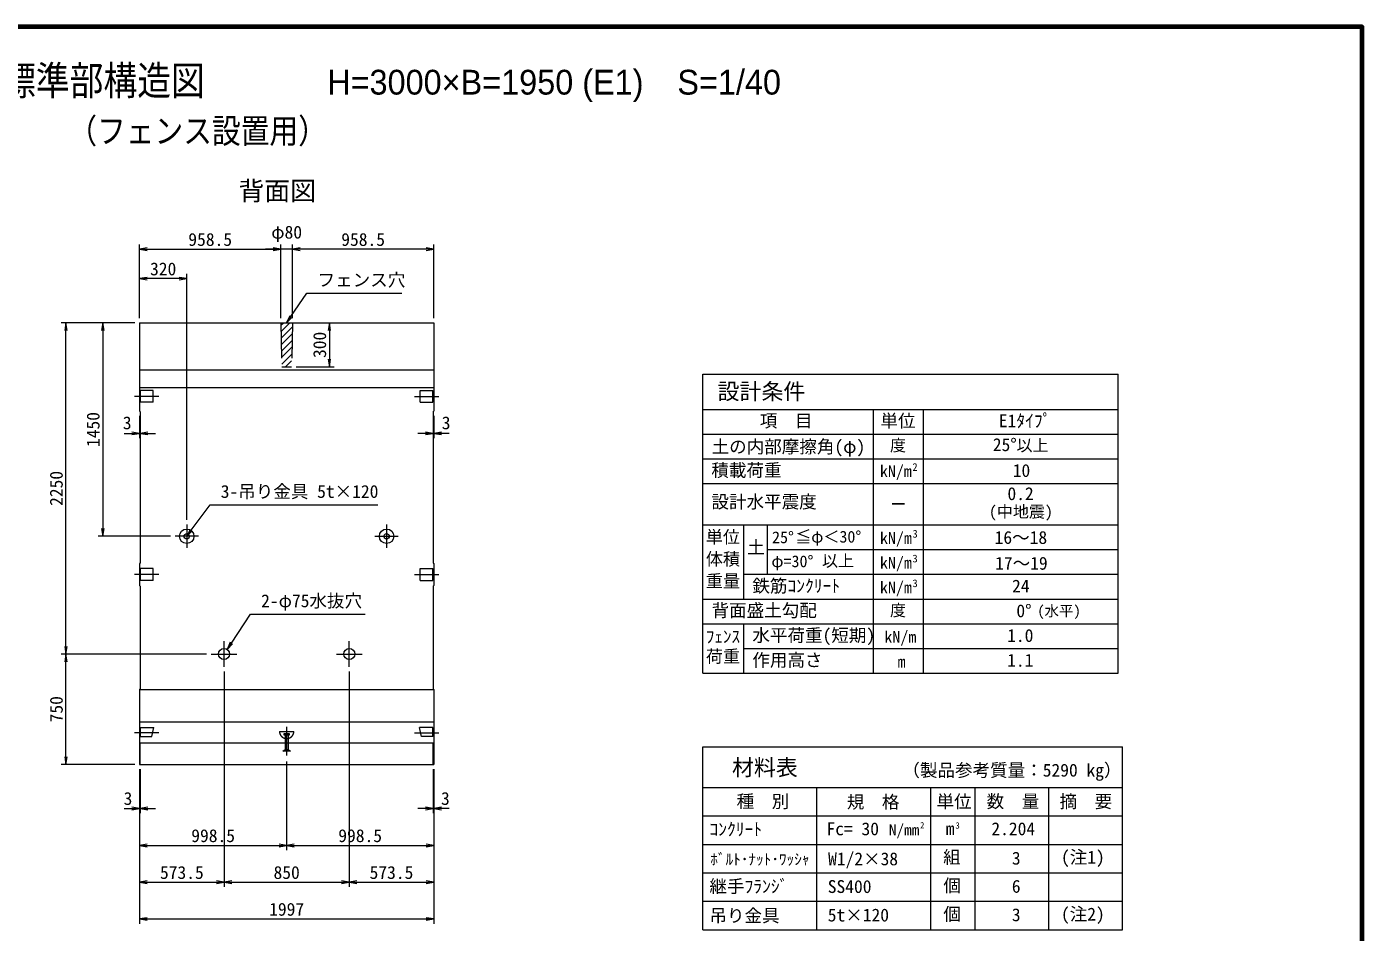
# Model space of a CAD drawing. Units: millimetres at full size, sheet at 1:40. Extents: x 108088 to 123888, y 10657 to 21690.
# Drawn here: x 114818 to 123888, y 15538 to 21690 of the extents above; entities that cross this region are included whole.
import ezdxf
from ezdxf.enums import TextEntityAlignment as Align

# ---------------------------------------------------------------- set-up
doc = ezdxf.new("R2010")
doc.units = ezdxf.units.MM
doc.header["$LTSCALE"] = 40
doc.linetypes.add('CHAIN', pattern=[18.5, 12, -1.5, 3.5, -1.5])
doc.linetypes.add('DASHED', pattern=[7.5, 6, -1.5])
for name, color, linetype, lineweight in [('01図枠', 1, 'Continuous', 70), ('0_2', 3, 'Continuous', 13), ('中心', 6, 'CHAIN', 9), ('外形線', 7, 'Continuous', 13), ('寸法', 2, 'Continuous', 9), ('細線', 4, 'Continuous', 9)]:
    doc.layers.add(name, color=color, linetype=linetype, lineweight=lineweight)
doc.layers.add('文字', color=7, linetype='Continuous')
doc.styles.add('ＭＳ ゴシック', font='')
doc.styles.add('ＭＳ Ｐゴシック', font='')
doc.styles.get('ＭＳ ゴシック').set_extended_font_data('MS Gothic')
doc.styles.get('ＭＳ Ｐゴシック').set_extended_font_data('MS PGothic')

# ---------------------------------------------------------------- blocks, each defined once
blk = doc.blocks.new('open_arrow')
at = {"color": 0, "linetype": 'Continuous', "lineweight": -2}
blk.add_lwpolyline([(7.5, 1.25), (0, 0), (7.5, -1.25)], dxfattribs=at)

msp = doc.modelspace()

# ---------------------------------------------------------------- hatches: boundary and pattern name
at = {"layer": '細線'}
h = msp.add_hatch(dxfattribs=at)
h.set_pattern_fill('USER', color=256, style=0, pattern_type=2)
h.set_pattern_definition([(45, (-9138.32, 14494.46), (-22.45064, 22.45064), [])])
h.paths.add_polyline_path([(116623.29, 19678.7), (116543.29, 19678.7), (116550.79, 19378.7), (116615.79, 19378.7)])

# ---------------------------------------------------------------- linework, layer by layer
at = {"layer": '01図枠'}
msp.add_lwpolyline([(108087.54, 10809.99), (123887.54, 10809.99), (123887.54, 21689.99), (108087.54, 21689.99)], close=True, dxfattribs=at)
at = {"layer": '0_2'}
for centre in [(115904.79, 18228.7), (117261.79, 18228.7)]:
    msp.add_circle(centre, 49, dxfattribs=at)
at = {"layer": '中心'}
for p, q in [((115715.79, 19178.71), (115550.79, 19178.71)), ((117450.79, 19178.71), (117615.79, 19178.71)), ((115904.79, 18307.7), (115904.79, 18149.7)), ((117261.79, 18307.7), (117261.79, 18149.7)), ((115983.79, 18228.7), (115825.79, 18228.7)), ((117182.79, 18228.7), (117340.79, 18228.7)), ((115715.79, 17968.7), (115550.79, 17968.7)), ((117450.79, 17968.7), (117615.79, 17968.7)), ((116158.29, 17341.2), (116158.29, 17516.2)), ((117008.29, 17341.2), (117008.29, 17516.2)), ((116070.79, 17428.7), (116245.79, 17428.7)), ((116920.79, 17428.7), (117095.79, 17428.7)), ((115715.79, 16893.51), (115550.79, 16893.51)), ((116583.29, 16933.44), (116583.29, 16738.44)), ((117450.79, 16893.51), (117615.79, 16893.51))]:
    msp.add_line(p, q, dxfattribs=at)
at = {"layer": '外形線'}
for p, q in [((115584.79, 19678.7), (117581.79, 19678.7)), ((115584.79, 19678.7), (115584.79, 19078.7)), ((117581.79, 19678.7), (117581.79, 19078.7)), ((115587.79, 19075.7), (115584.79, 19078.7)), ((115587.79, 19075.7), (115587.79, 18046.7)), ((117578.79, 19075.7), (117581.79, 19078.7)), ((117578.79, 19075.7), (117578.79, 18046.7)), ((115587.79, 18046.7), (115584.79, 18043.7)), ((115584.79, 18043.7), (115584.79, 17893.7)), ((117578.79, 18046.7), (117581.79, 18043.7)), ((117581.79, 18043.7), (117581.79, 17893.7)), ((115587.79, 17890.7), (115584.79, 17893.7)), ((115587.79, 17890.7), (115587.79, 17191.7)), ((117578.79, 17890.7), (117581.79, 17893.7)), ((117578.79, 17890.7), (117578.79, 17191.7)), ((115587.79, 17191.7), (115584.79, 17188.7)), ((115584.79, 17188.7), (115584.79, 16678.7)), ((117578.79, 17191.7), (117581.79, 17188.7)), ((117581.79, 17188.7), (117581.79, 16678.7)), ((115584.79, 16824.49), (117581.79, 16824.49)), ((115584.79, 16678.7), (117581.79, 16678.7))]:
    msp.add_line(p, q, dxfattribs=at)
at = {"layer": '外形線', "linetype": 'DASHED'}
for p, q in [((116543.29, 19678.7), (116550.79, 19378.7)), ((116623.29, 19678.7), (116615.79, 19378.7)), ((116550.79, 19378.7), (116615.79, 19378.7))]:
    msp.add_line(p, q, dxfattribs=at)
at = {"layer": '外形線'}
for centre in [(116158.29, 17428.7), (117008.29, 17428.7)]:
    msp.add_circle(centre, 37.5, dxfattribs=at)
at = {"layer": '寸法'}
for p, q in [((115584.79, 19710.7), (115584.79, 20210.71)), ((115584.79, 20178.71), (116543.29, 20178.71)), ((116727.29, 20178.71), (116439.29, 20178.71)), ((116543.29, 19710.7), (116543.29, 20210.71)), ((116543.29, 19710.7), (116543.29, 20210.71)), ((116623.29, 19710.7), (116623.29, 20210.71)), ((116623.29, 19710.7), (116623.29, 20210.71)), ((117581.79, 20178.71), (116623.29, 20178.71)), ((117581.79, 19710.7), (117581.79, 20210.71)), ((115584.79, 19710.7), (115584.79, 20010.7)), ((115904.79, 19978.7), (115584.79, 19978.7)), ((115904.79, 18339.7), (115904.79, 20010.7)), ((115552.79, 19678.7), (115052.79, 19678.7)), ((115084.79, 17428.7), (115084.79, 19678.7)), ((115552.79, 19678.7), (115302.79, 19678.7)), ((115334.79, 19678.7), (115334.79, 18228.7)), ((116655.29, 19678.7), (116905.29, 19678.7)), ((116873.29, 19678.7), (116873.29, 19378.7)), ((116647.79, 19378.7), (116905.29, 19378.7)), ((115584.79, 19046.7), (115584.79, 18895.56)), ((117581.79, 19046.7), (117581.79, 18895.56)), ((115587.79, 19043.7), (115587.79, 18895.56)), ((117578.79, 19043.7), (117578.79, 18895.56)), ((115480.79, 18927.56), (115691.79, 18927.56)), ((117685.79, 18927.56), (117474.79, 18927.56)), ((115793.79, 18228.7), (115302.79, 18228.7)), ((116038.79, 17428.7), (115052.79, 17428.7)), ((116038.79, 17428.7), (115052.79, 17428.7)), ((115084.79, 16678.7), (115084.79, 17428.7)), ((116158.29, 17309.2), (116158.29, 15846.7)), ((116158.29, 17309.2), (116158.29, 15846.7)), ((117008.29, 17309.2), (117008.29, 15846.7)), ((117008.29, 17309.2), (117008.29, 15846.7)), ((116583.29, 16698.12), (116583.29, 16096.7)), ((116583.29, 16698.12), (116583.29, 16096.7)), ((115552.79, 16678.7), (115052.79, 16678.7)), ((115584.79, 16646.7), (115584.79, 15596.7)), ((115584.79, 16646.7), (115584.79, 15846.7)), ((115584.79, 16646.7), (115584.79, 16346.7)), ((115584.79, 16646.7), (115584.79, 16096.7)), ((115587.79, 16646.7), (115587.79, 16346.7)), ((117578.79, 16646.7), (117578.79, 16346.7)), ((117581.79, 16646.7), (117581.79, 15596.7)), ((117581.79, 16646.7), (117581.79, 15846.7)), ((117581.79, 16646.7), (117581.79, 16346.7)), ((117581.79, 16646.7), (117581.79, 16096.7)), ((115480.79, 16378.7), (115691.79, 16378.7)), ((117685.79, 16378.7), (117474.79, 16378.7)), ((115584.79, 16128.7), (116583.29, 16128.7)), ((116583.29, 16128.7), (117581.79, 16128.7)), ((115584.79, 15878.7), (116158.29, 15878.7)), ((116158.29, 15878.7), (117008.29, 15878.7)), ((117008.29, 15878.7), (117581.79, 15878.7)), ((115584.79, 15628.7), (117581.79, 15628.7))]:
    msp.add_line(p, q, dxfattribs=at)
at = {"layer": '寸法', "color": 3}
for p, q in [((119408.66, 17802.01), (119408.66, 19329.39)), ((119408.66, 19329.39), (122228.66, 19329.39)), ((122228.66, 17298.01), (122228.66, 19329.39)), ((119408.66, 17298.01), (119408.66, 19090.01)), ((119408.66, 19090.01), (122228.66, 19090.01)), ((120568.66, 17298.01), (120568.66, 19090.01)), ((120908.66, 17298.01), (120908.66, 19090.01)), ((119408.66, 18922.01), (122228.66, 18922.01)), ((119408.66, 18754.01), (122228.66, 18754.01)), ((119408.66, 18586.01), (122228.66, 18586.01)), ((119408.66, 18306.01), (122228.66, 18306.01)), ((119688.66, 17802.01), (119688.66, 18306.01)), ((119848.66, 17970.01), (119848.66, 18306.01)), ((119848.66, 18138.01), (122228.66, 18138.01)), ((119688.66, 17970.01), (122228.66, 17970.01)), ((119408.66, 17802.01), (122228.66, 17802.01)), ((119408.66, 17634.01), (122228.66, 17634.01)), ((119688.66, 17298.01), (119688.66, 17634.01)), ((119688.66, 17466.01), (122228.66, 17466.01)), ((119408.66, 17298.01), (122228.66, 17298.01)), ((119408.66, 15555.75), (119408.66, 16798.01)), ((119408.66, 16798.01), (122258.66, 16798.01)), ((122258.66, 15555.75), (122258.66, 16798.01)), ((119408.66, 16522.63), (122258.66, 16522.63)), ((120183.66, 15555.75), (120183.66, 16522.63)), ((120958.66, 15555.75), (120958.66, 16522.63)), ((121258.66, 15555.75), (121258.66, 16522.63)), ((121258.66, 15749.13), (121258.66, 16522.63)), ((121758.66, 15555.75), (121758.66, 16522.63)), ((119408.66, 16329.26), (122258.66, 16329.26)), ((119408.66, 16135.88), (122258.66, 16135.88)), ((119408.66, 15942.51), (122258.66, 15942.51)), ((119408.66, 15749.13), (122258.66, 15749.13)), ((119408.66, 15555.75), (122258.66, 15555.75))]:
    msp.add_line(p, q, dxfattribs=at)
at = {"layer": '寸法', "color": 3, "linetype": 'DASHED'}
for p, q in [((116534.24, 16903.44), (116632.34, 16903.44)), ((116565.29, 16888.44), (116601.29, 16888.44)), ((116565.29, 16876.44), (116565.29, 16888.44)), ((116601.29, 16876.44), (116565.29, 16876.44)), ((116573.24, 16876.44), (116573.24, 16780.1)), ((116593.26, 16876.44), (116593.26, 16780.1)), ((116601.29, 16888.44), (116601.29, 16876.44)), ((116558.24, 16768.44), (116573.24, 16780.1)), ((116573.24, 16780.1), (116593.26, 16780.1)), ((116593.26, 16780.1), (116608.26, 16768.44)), ((116608.26, 16768.44), (116558.24, 16768.44))]:
    msp.add_line(p, q, dxfattribs=at)
at = {"layer": '寸法'}
for points in [[(116583.29, 19678.7), (116612.68, 19721.6), (116721.23, 19880), (117364.85, 19880)], [(115904.79, 18228.7), (115935.74, 18270.49), (116063.61, 18443.1), (117201.78, 18443.1)], [(116178.98, 17459.98), (116207.67, 17503.34), (116338.04, 17700.36), (117115.69, 17700.36)]]:
    msp.add_lwpolyline(points, dxfattribs=at)
at = {"layer": '寸法', "color": 3}
for centre in [(115904.79, 18228.7), (117261.79, 18228.7)]:
    msp.add_circle(centre, 18, dxfattribs=at)
at = {"layer": '寸法', "color": 3, "linetype": 'DASHED'}
msp.add_arc((116583.29, 16903.44), 49.05, 180, 0, dxfattribs=at)
at = {"layer": '細線'}
for p, q in [((115584.79, 19358.7), (117581.79, 19358.7)), ((115584.79, 19238.7), (117581.79, 19238.7)), ((115590.79, 19138.71), (115590.79, 19218.71)), ((115675.79, 19218.71), (115590.79, 19218.71)), ((115675.79, 19138.71), (115590.79, 19138.71)), ((115675.79, 19138.71), (115675.79, 19218.71)), ((117490.79, 19138.71), (117490.79, 19218.71)), ((117490.79, 19218.71), (117575.79, 19218.71)), ((117490.79, 19138.71), (117575.79, 19138.71)), ((117575.79, 19138.71), (117575.79, 19218.71)), ((115590.79, 17928.7), (115590.79, 18008.7)), ((115675.79, 18008.7), (115590.79, 18008.7)), ((115675.79, 17928.7), (115675.79, 18008.7)), ((117490.79, 17928.7), (117490.79, 18008.7)), ((117490.79, 18008.7), (117575.79, 18008.7)), ((117575.79, 17928.7), (117575.79, 18008.7)), ((115675.79, 17928.7), (115590.79, 17928.7)), ((117490.79, 17928.7), (117575.79, 17928.7)), ((115584.79, 17188.7), (117581.79, 17188.7)), ((115584.79, 16967.65), (117581.79, 16967.65)), ((115587.79, 16678.7), (115587.79, 16824.49)), ((117578.79, 16678.7), (117578.79, 16824.49))]:
    msp.add_line(p, q, dxfattribs=at)
at = {"layer": '細線', "linetype": 'DASHED'}
for p, q in [((115590.79, 16868.51), (115590.79, 16928.51)), ((115590.79, 16928.51), (115681.79, 16928.51)), ((115666.79, 16868.51), (115681.79, 16928.51)), ((117499.79, 16868.51), (117484.79, 16928.51)), ((117575.79, 16928.51), (117484.79, 16928.51)), ((117575.79, 16868.51), (117575.79, 16928.51)), ((115590.79, 16868.51), (115666.79, 16868.51)), ((117575.79, 16868.51), (117499.79, 16868.51))]:
    msp.add_line(p, q, dxfattribs=at)

# ---------------------------------------------------------------- block references
at = {"layer": '寸法', "xscale": 6.93, "yscale": 6.93}
for p in [(115584.79, 20178.71), (116623.29, 20178.71), (116623.29, 20178.71), (115584.79, 19978.7), (115587.79, 18927.56), (117581.79, 18927.56), (115587.79, 16378.7), (117581.79, 16378.7), (115584.79, 16128.7), (116583.29, 16128.7), (115584.79, 15878.7), (116158.29, 15878.7), (117008.29, 15878.7), (115584.79, 15628.7)]:
    msp.add_blockref('open_arrow', p, dxfattribs=at)
for p, rotation in [((116543.29, 20178.71), 180), ((116543.29, 20178.71), 180), ((117581.79, 20178.71), 180), ((115904.79, 19978.7), 180), ((116583.29, 19678.7), 55.6), ((115084.79, 19678.7), 270), ((115334.79, 19678.7), 270), ((116873.29, 19678.7), 270), ((116873.29, 19378.7), 90), ((115584.79, 18927.56), 180), ((117578.79, 18927.56), 180), ((115334.79, 18228.7), 90), ((115904.79, 18228.7), 53.5), ((116178.98, 17459.98), 56.5), ((115084.79, 17428.7), 90), ((115084.79, 17428.7), 270), ((115084.79, 16678.7), 90), ((115584.79, 16378.7), 180), ((117578.79, 16378.7), 180), ((116583.29, 16128.7), 180), ((117581.79, 16128.7), 180), ((116158.29, 15878.7), 180), ((117008.29, 15878.7), 180), ((117581.79, 15878.7), 180), ((117581.79, 15628.7), 180)]:
    msp.add_blockref('open_arrow', p, dxfattribs=dict(at, rotation=rotation))

# ---------------------------------------------------------------- texts
at = {"layer": '寸法', "style": 'ＭＳ ゴシック'}
for s, p in [('φ80', (116583.29, 20294.18)), ('958.5', (116064.04, 20244.71)), ('958.5', (117102.54, 20244.71)), ('320', (115744.79, 20044.7)), ('3', (115500.4, 18999)), ('3', (117666.17, 18999)), ('3', (115505.67, 16447.3)), ('3', (117660.9, 16447.3)), ('998.5', (116084.04, 16194.7)), ('998.5', (117082.54, 16194.7)), ('573.5', (115871.54, 15944.7)), ('850', (116583.29, 15944.7)), ('573.5', (117295.04, 15944.7)), ('1997', (116583.29, 15694.7))]:
    msp.add_text(s, height=87.35, dxfattribs=at).set_placement(p, align=Align.MIDDLE_CENTER)
for s, p in [('フェンス穴', (116793.23, 19900)), ('3-吊り金具 5t×120', (116135.61, 18463.1)), ('2-φ75水抜穴', (116410.04, 17720.36))]:
    msp.add_text(s, height=87.35, dxfattribs=at).set_placement(p, align=Align.BOTTOM_LEFT)
for s, p in [('300', (116807.29, 19528.7)), ('1450', (115268.79, 18953.7)), ('2250', (115018.79, 18553.7)), ('750', (115018.79, 17053.7))]:
    msp.add_text(s, height=87.35, rotation=90, dxfattribs=at).set_placement(p, align=Align.MIDDLE_CENTER)
at = {"layer": '寸法', "color": 3, "style": 'ＭＳ ゴシック'}
for s, height, p in [('設計条件', 109.2, (119509.63, 19125.26)), ('項\u3000目', 87.35, (119796.05, 18943.25)), ('単位', 87.35, (120615.25, 18943.25)), ('E1ﾀｲﾌﾟ', 87.35, (121419.33, 18943.25)), ('土の内部摩擦角(φ)', 87.35, (119468.98, 18767.38)), ('度', 79.75, (120680.45, 18782.32)), ('25°', 87.35, (121378.49, 18780.87)), ('以上', 79.75, (121539.48, 18782.32)), ('積載荷重', 87.35, (119467.08, 18607.38)), ('kN/m', 79.75, (120611.51, 18606.57)), ('2', 52.22, (120832.66, 18657.04)), ('10', 87.35, (121513.81, 18605.41)), ('設計水平震度', 87.35, (119467.94, 18393.07)), ('0.2', 87.35, (121478.04, 18448.02)), ('ー', 79.75, (120683.44, 18383.04)), ('(中地震)', 79.75, (121351.88, 18331.99)), ('25°', 79.75, (119879.42, 18157.73)), ('≦φ＜30°', 79.75, (120037.12, 18161.75)), ('kN/m', 79.75, (120611.94, 18153)), ('3', 52.22, (120833.08, 18203.47)), ('16～18', 87.35, (121390.87, 18150.62)), ('土', 87.35, (119710.97, 18083.43)), ('φ=30°', 79.75, (119874.93, 17994.63)), ('以上', 79.75, (120218.56, 17998.32)), ('kN/m', 79.75, (120611.94, 17985)), ('3', 52.22, (120833.08, 18035.47)), ('17～19', 87.35, (121394.24, 17975.31)), ('鉄筋ｺﾝｸﾘｰﾄ', 87.35, (119745.68, 17821.93)), ('kN/m', 79.75, (120611.94, 17817)), ('3', 52.22, (120833.08, 17867.47)), ('24', 87.35, (121509.14, 17820.46)), ('背面盛土勾配', 87.35, (119468.66, 17655.25)), ('度', 79.75, (120680.45, 17662.32)), ('0°', 87.35, (121538.56, 17652.27)), ('(水平)', 72.16, (121680.89, 17663.78)), ('水平荷重(短期)', 87.35, (119745.68, 17485.93)), ('1.0', 87.35, (121475.95, 17484.46)), ('kN/m', 79.75, (120641.94, 17481)), ('作用高さ', 87.35, (119745.68, 17317.93)), ('1.1', 87.35, (121475.95, 17316.46)), ('m', 79.75, (120732.01, 17313)), ('材料表', 109.2, (119607.53, 16570.76)), ('種\u3000別', 87.35, (119638.94, 16357.92)), ('規\u3000格', 87.35, (120387.09, 16353.78)), ('単位', 87.35, (120996.29, 16356.98)), ('数\u3000量', 87.35, (121336.69, 16357.72)), ('摘\u3000要', 87.35, (121831.68, 16357.33)), ('ｺﾝｸﾘｰﾄ', 87.35, (119454.31, 16168.77)), ('Fc= 30', 87.35, (120249.08, 16171.19)), ('N/mm', 75.95, (120672.83, 16173.37)), ('2', 43.67, (120884.39, 16230.61)), ('m', 87.35, (121059.24, 16172.35)), ('3', 43.67, (121124.63, 16229.06)), ('ﾎﾞﾙﾄ･ﾅｯﾄ･ﾜｯｼｬ', 75.95, (119460.14, 15973.96)), ('W1/2×38', 87.35, (120259.85, 15967.28)), ('組', 87.35, (121041.34, 15978.97)), ('(注1)', 87.35, (121841.34, 15978.97)), ('継手ﾌﾗﾝｼﾞ', 87.35, (119454.09, 15780.71)), ('SS400', 87.35, (120257.64, 15779.17)), ('個 ', 87.35, (121042.67, 15785.6)), ('吊り金具', 87.35, (119454.09, 15582.01)), ('5t×120', 87.35, (120257.64, 15585.79)), ('個 ', 87.35, (121042.67, 15592.22)), ('(注2)', 87.35, (121841.34, 15592.22))]:
    msp.add_text(s, height=height, dxfattribs=at).set_placement(p, align=Align.BOTTOM_LEFT)
for s, p in [('単位', (119429.8, 18266.42)), ('体積', (119429.8, 18116.78)), ('重量', (119429.8, 17967.14)), ('ﾌｪﾝｽ', (119429.8, 17590.14)), ('荷重', (119429.8, 17455.47))]:
    msp.add_text(s, height=85.24, dxfattribs=at).set_placement(p, align=Align.TOP_LEFT)
for s, p in [('（製品参考質量：5290 kg）', (122252.61, 16569.65)), ('2.204', (121665.9, 16171.67)), ('3', (121567.37, 15971.95)), ('6', (121567.11, 15780.95)), ('3', (121567.11, 15587.57))]:
    msp.add_text(s, height=87.35, dxfattribs=at).set_placement(p, align=Align.BOTTOM_RIGHT)
at = {"layer": '文字', "style": 'ＭＳ Ｐゴシック', "width": 0.85}
for s, height, p in [(' KLウォール3型（Eタイプ）標準部構造図\u3000\u3000\u3000\u3000\u3000\u3000\u3000\u3000\u3000\u3000\u3000\u3000\u3000\u3000 \u3000\u3000\u3000\u3000', 197.9, (115987.54, 21165.77)), ('（フェンス設置用）', 168.3, (115978.69, 20847.73))]:
    msp.add_text(s, height=height, dxfattribs=at).set_placement(p, align=Align.BOTTOM_CENTER)
at = {"layer": '文字', "style": 'ＭＳ Ｐゴシック'}
msp.add_text('H=3000×B=1950 (E1)\u3000S=1/40', height=168.3, dxfattribs=at).set_placement((116858.41, 21178.44), align=Align.BOTTOM_LEFT)
msp.add_text(' 背面図 ', height=128.7, dxfattribs=at).set_placement((116519.45, 20472.09), align=Align.BOTTOM_CENTER)

doc.saveas('drawing.dxf')
